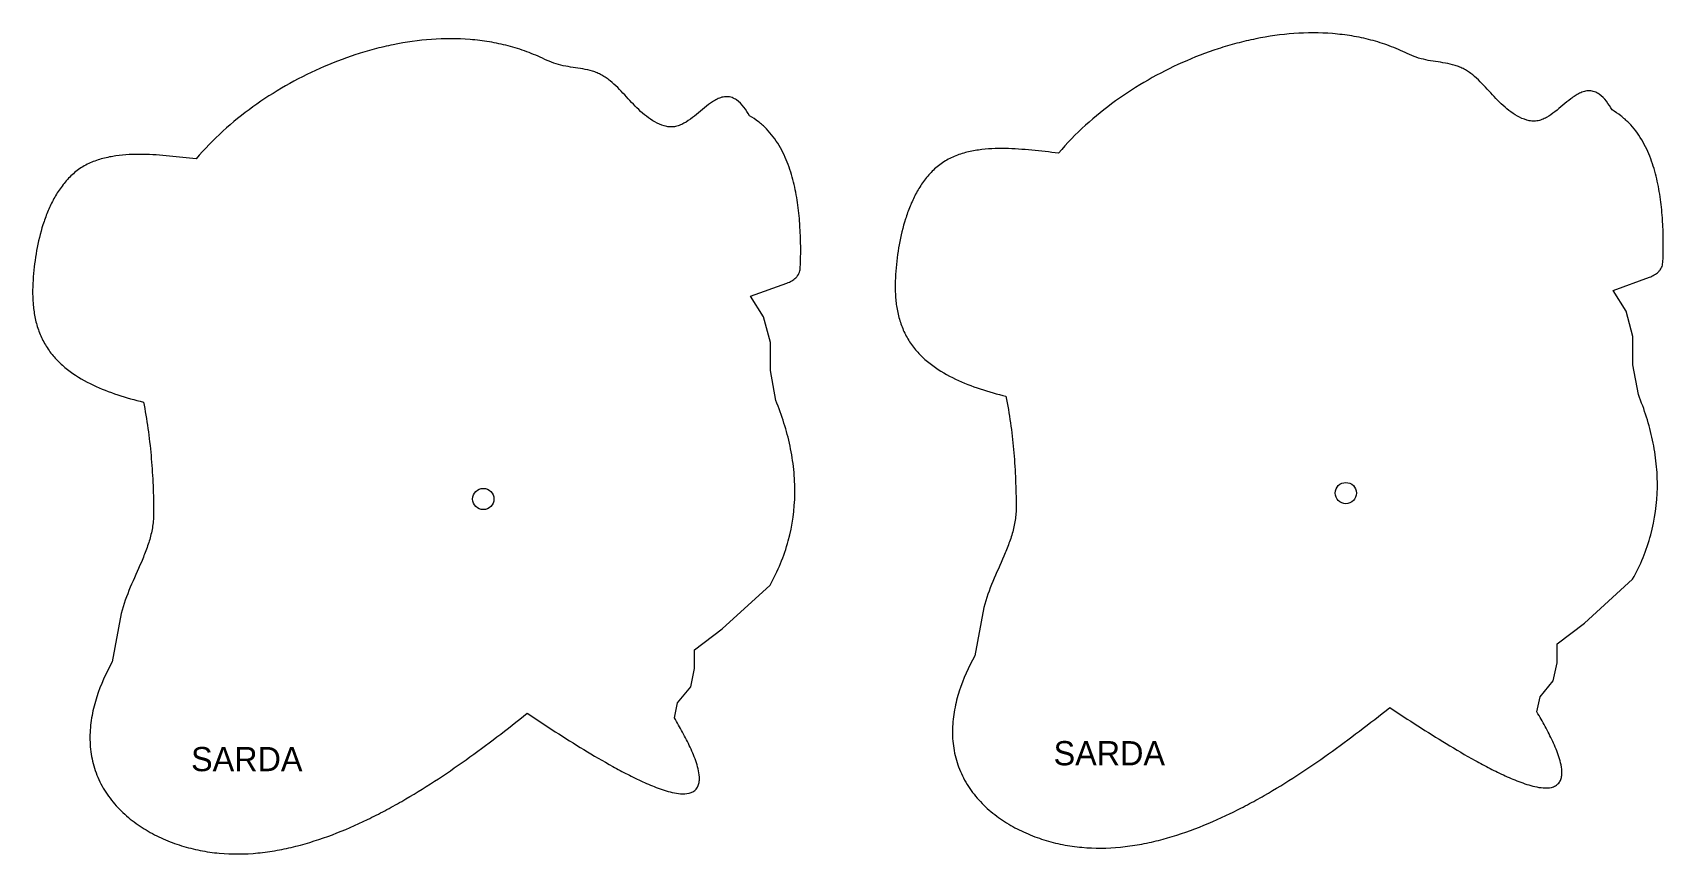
# Model space of a CAD drawing. Header units: inches. Extents: x -1.52 to 6.92, y 5.49 to 9.73.
import ezdxf

# ---------------------------------------------------------------- set-up
doc = ezdxf.new("R2010")
doc.units = ezdxf.units.IN
doc.header["$MEASUREMENT"] = 0

msp = doc.modelspace()

# ---------------------------------------------------------------- linework, layer by layer
at = {"color": 1, "linetype": 'Continuous', "lineweight": 5}
for p, q in [((2.1961, 8.3718), (2.3844, 8.4404)), ((6.6551, 8.4022), (6.8434, 8.4707)), ((2.2637, 8.2651), (2.1961, 8.3718)), ((6.7227, 8.2955), (6.6551, 8.4022)), ((2.2989, 8.1331), (2.2637, 8.2651)), ((6.7579, 8.1635), (6.7227, 8.2955)), ((2.2989, 7.9876), (2.2989, 8.1331)), ((6.7579, 8.018), (6.7579, 8.1635)), ((6.7861, 7.8637), (6.7579, 8.018)), ((2.3271, 7.8333), (2.2989, 7.9876)), ((2.0488, 6.6533), (2.2974, 6.8795)), ((6.5078, 6.6836), (6.7564, 6.9098)), ((3.4022, 6.764), (3.3551, 6.5135)), ((-1.0568, 6.7336), (-1.1039, 6.4831)), ((6.3658, 6.5754), (6.5078, 6.6836)), ((1.9068, 6.545), (2.0488, 6.6533)), ((1.9068, 6.4481), (1.9068, 6.545)), ((6.3658, 6.4785), (6.3658, 6.5754)), ((1.887, 6.354), (1.9068, 6.4481)), ((6.346, 6.3844), (6.3658, 6.4785)), ((1.8186, 6.2719), (1.887, 6.354)), ((6.2776, 6.3023), (6.346, 6.3844)), ((1.8023, 6.1939), (1.8186, 6.2719)), ((6.2613, 6.2243), (6.2776, 6.3023))]:
    msp.add_line(p, q, dxfattribs=at)
for centre in [(0.8146, 7.3244), (5.2736, 7.3548)]:
    msp.add_circle(centre, 0.055, dxfattribs=at)
for points, knots in [([(2.1907, 9.3044), (2.1821, 9.3199), (2.1727, 9.3349), (2.151, 9.3628), (2.1386, 9.376), (2.1166, 9.3911), (2.1087, 9.3953), (2.0962, 9.3997), (2.0919, 9.4008), (2.0832, 9.4024), (2.0787, 9.4029), (2.0654, 9.4032), (2.0565, 9.4021), (2.0392, 9.3976), (2.031, 9.3944), (2.015, 9.3866), (2.0073, 9.3821), (1.9924, 9.3725), (1.9852, 9.3674), (1.964, 9.3514), (1.9505, 9.34), (1.9234, 9.3173), (1.9099, 9.3059), (1.8819, 9.2843), (1.8674, 9.2741), (1.8443, 9.2614), (1.8363, 9.2576), (1.8197, 9.2514), (1.8112, 9.249), (1.7938, 9.2464), (1.7848, 9.2462), (1.7672, 9.2477), (1.7586, 9.2494), (1.733, 9.2566), (1.7169, 9.2639), (1.6863, 9.2811), (1.6716, 9.2911), (1.6301, 9.3233), (1.6053, 9.348), (1.5573, 9.399), (1.5341, 9.4254), (1.4969, 9.4623), (1.484, 9.4741), (1.4636, 9.4905), (1.4566, 9.4958), (1.4421, 9.5058), (1.4345, 9.5105), (1.4191, 9.519), (1.4113, 9.5228), (1.3954, 9.5294), (1.3873, 9.5323), (1.3628, 9.5397), (1.3461, 9.5433), (1.2956, 9.5523), (1.2613, 9.556), (1.2113, 9.5666), (1.195, 9.571), (1.1632, 9.5824), (1.1478, 9.5892), (1.117, 9.6031), (1.1017, 9.6103), (1.0706, 9.6236), (1.055, 9.6298), (1.0078, 9.6472), (0.976, 9.6572), (0.9115, 9.674), (0.8789, 9.6809), (0.813, 9.6918), (0.7797, 9.6958), (0.6791, 9.7038), (0.6125, 9.7035), (0.4801, 9.694), (0.4143, 9.6848), (0.316, 9.6648), (0.2833, 9.6571), (0.2186, 9.64), (0.1867, 9.6306), (0.0919, 9.5997), (0.0301, 9.5759), (-0.0909, 9.522), (-0.15, 9.4921), (-0.2656, 9.4259), (-0.3223, 9.3895), (-0.4305, 9.3116), (-0.4822, 9.2699), (-0.5806, 9.1806), (-0.6271, 9.1329), (-0.6704, 9.0814)], [0, 0, 0, 0, 0.015625, 0.015625, 0.03125, 0.03125, 0.039062, 0.039062, 0.042969, 0.042969, 0.046875, 0.046875, 0.054687, 0.054687, 0.0625, 0.0625, 0.070312, 0.070312, 0.078125, 0.078125, 0.09375, 0.09375, 0.109375, 0.109375, 0.125, 0.125, 0.132812, 0.132812, 0.140625, 0.140625, 0.148437, 0.148437, 0.15625, 0.15625, 0.171875, 0.171875, 0.1875, 0.1875, 0.21875, 0.21875, 0.25, 0.25, 0.265625, 0.265625, 0.273437, 0.273437, 0.28125, 0.28125, 0.289062, 0.289062, 0.296875, 0.296875, 0.3125, 0.3125, 0.34375, 0.34375, 0.359375, 0.359375, 0.375, 0.375, 0.390625, 0.390625, 0.40625, 0.40625, 0.4375, 0.4375, 0.46875, 0.46875, 0.5, 0.5, 0.5625, 0.5625, 0.625, 0.625, 0.65625, 0.65625, 0.6875, 0.6875, 0.75, 0.75, 0.8125, 0.8125, 0.875, 0.875, 0.9375, 0.9375, 1, 1, 1, 1]), ([(6.6497, 9.3348), (6.6411, 9.3503), (6.6317, 9.3653), (6.61, 9.3932), (6.5976, 9.4064), (6.5756, 9.4214), (6.5677, 9.4256), (6.5552, 9.43), (6.5509, 9.4312), (6.5422, 9.4328), (6.5377, 9.4333), (6.5244, 9.4336), (6.5155, 9.4324), (6.4982, 9.4279), (6.49, 9.4247), (6.474, 9.417), (6.4663, 9.4125), (6.4514, 9.4029), (6.4442, 9.3977), (6.423, 9.3817), (6.4095, 9.3704), (6.3824, 9.3476), (6.3689, 9.3362), (6.3409, 9.3146), (6.3264, 9.3044), (6.3033, 9.2917), (6.2953, 9.2879), (6.2787, 9.2817), (6.2702, 9.2794), (6.2528, 9.2767), (6.2438, 9.2765), (6.2262, 9.2781), (6.2176, 9.2798), (6.192, 9.287), (6.1759, 9.2943), (6.1453, 9.3115), (6.1306, 9.3215), (6.0891, 9.3537), (6.0643, 9.3784), (6.0163, 9.4294), (5.9931, 9.4557), (5.9559, 9.4926), (5.943, 9.5045), (5.9226, 9.5209), (5.9156, 9.5262), (5.9011, 9.5361), (5.8935, 9.5408), (5.8781, 9.5494), (5.8703, 9.5532), (5.8544, 9.5598), (5.8463, 9.5626), (5.8218, 9.5701), (5.8051, 9.5737), (5.7546, 9.5826), (5.7203, 9.5864), (5.6703, 9.5969), (5.654, 9.6014), (5.6222, 9.6128), (5.6068, 9.6195), (5.576, 9.6335), (5.5607, 9.6406), (5.5297, 9.6539), (5.514, 9.6602), (5.4668, 9.6776), (5.435, 9.6875), (5.3705, 9.7044), (5.3379, 9.7113), (5.2721, 9.7222), (5.2387, 9.7262), (5.1381, 9.7341), (5.0715, 9.7339), (4.9391, 9.7244), (4.8733, 9.7151), (4.775, 9.6952), (4.7423, 9.6875), (4.6776, 9.6704), (4.6457, 9.6609), (4.5509, 9.6301), (4.4891, 9.6062), (4.3681, 9.5524), (4.309, 9.5224), (4.1934, 9.4563), (4.1367, 9.4199), (4.0285, 9.342), (3.9768, 9.3003), (3.8785, 9.2109), (3.8319, 9.1632), (3.7886, 9.1118)], [0, 0, 0, 0, 0.015625, 0.015625, 0.03125, 0.03125, 0.039062, 0.039062, 0.042969, 0.042969, 0.046875, 0.046875, 0.054687, 0.054687, 0.0625, 0.0625, 0.070312, 0.070312, 0.078125, 0.078125, 0.09375, 0.09375, 0.109375, 0.109375, 0.125, 0.125, 0.132812, 0.132812, 0.140625, 0.140625, 0.148437, 0.148437, 0.15625, 0.15625, 0.171875, 0.171875, 0.1875, 0.1875, 0.21875, 0.21875, 0.25, 0.25, 0.265625, 0.265625, 0.273437, 0.273437, 0.28125, 0.28125, 0.289062, 0.289062, 0.296875, 0.296875, 0.3125, 0.3125, 0.34375, 0.34375, 0.359375, 0.359375, 0.375, 0.375, 0.390625, 0.390625, 0.40625, 0.40625, 0.4375, 0.4375, 0.46875, 0.46875, 0.5, 0.5, 0.5625, 0.5625, 0.625, 0.625, 0.65625, 0.65625, 0.6875, 0.6875, 0.75, 0.75, 0.8125, 0.8125, 0.875, 0.875, 0.9375, 0.9375, 1, 1, 1, 1]), ([(2.4534, 8.516), (2.4563, 8.5887), (2.4563, 8.6613), (2.4495, 8.7699), (2.4461, 8.8061), (2.4364, 8.8782), (2.4301, 8.9138), (2.4136, 8.9839), (2.4036, 9.0183), (2.3846, 9.0689), (2.3776, 9.0856), (2.3621, 9.1185), (2.3535, 9.1348), (2.3253, 9.182), (2.3035, 9.2112), (2.265, 9.2504), (2.2511, 9.2628), (2.2221, 9.2852), (2.2068, 9.2953), (2.1907, 9.3044)], [0, 0, 0, 0, 0.25, 0.25, 0.375, 0.375, 0.5, 0.5, 0.625, 0.625, 0.6875, 0.6875, 0.75, 0.75, 0.875, 0.875, 0.9375, 0.9375, 1, 1, 1, 1]), ([(6.9124, 8.5464), (6.9153, 8.6191), (6.9153, 8.6916), (6.9085, 8.8002), (6.9051, 8.8364), (6.8954, 8.9085), (6.8891, 8.9441), (6.8726, 9.0142), (6.8626, 9.0487), (6.8436, 9.0993), (6.8366, 9.116), (6.8211, 9.1489), (6.8125, 9.1652), (6.7843, 9.2124), (6.7625, 9.2415), (6.724, 9.2808), (6.7101, 9.2931), (6.6811, 9.3155), (6.6658, 9.3257), (6.6497, 9.3348)], [0, 0, 0, 0, 0.25, 0.25, 0.375, 0.375, 0.5, 0.5, 0.625, 0.625, 0.6875, 0.6875, 0.75, 0.75, 0.875, 0.875, 0.9375, 0.9375, 1, 1, 1, 1]), ([(-0.6704, 9.0814), (-0.6934, 9.0838), (-0.7163, 9.0865), (-0.7622, 9.0916), (-0.7851, 9.0941), (-0.854, 9.1007), (-0.8999, 9.104), (-0.9692, 9.105), (-0.9924, 9.1048), (-1.0385, 9.1024), (-1.0615, 9.1004), (-1.1071, 9.0941), (-1.1298, 9.0897), (-1.1747, 9.0778), (-1.1965, 9.0704), (-1.228, 9.0564), (-1.2382, 9.0512), (-1.2583, 9.0397), (-1.2682, 9.0334), (-1.2964, 9.0132), (-1.3137, 8.998), (-1.3376, 8.973), (-1.3452, 8.9644), (-1.3598, 8.9464), (-1.3668, 8.9371), (-1.3867, 8.9087), (-1.3985, 8.889), (-1.4199, 8.8485), (-1.4296, 8.8276), (-1.447, 8.785), (-1.4548, 8.7631), (-1.4756, 8.6973), (-1.4862, 8.6528), (-1.5026, 8.563), (-1.5084, 8.5177), (-1.5137, 8.449), (-1.5148, 8.4259), (-1.5153, 8.3799), (-1.5146, 8.3569), (-1.511, 8.3112), (-1.508, 8.2884), (-1.5013, 8.2545), (-1.4987, 8.2432), (-1.4927, 8.2209), (-1.4893, 8.2099), (-1.478, 8.1775), (-1.4689, 8.1565), (-1.447, 8.1161), (-1.4343, 8.0965), (-1.4062, 8.0602), (-1.3909, 8.0432), (-1.3577, 8.0115), (-1.3398, 7.9966), (-1.2842, 7.9558), (-1.2445, 7.9332), (-1.1618, 7.8939), (-1.1187, 7.8773), (-1.0315, 7.8485), (-0.9872, 7.8363), (-0.9424, 7.8256)], [0, 0, 0, 0, 0.03125, 0.03125, 0.0625, 0.0625, 0.125, 0.125, 0.15625, 0.15625, 0.1875, 0.1875, 0.21875, 0.21875, 0.25, 0.25, 0.265625, 0.265625, 0.28125, 0.28125, 0.3125, 0.3125, 0.328125, 0.328125, 0.34375, 0.34375, 0.375, 0.375, 0.40625, 0.40625, 0.4375, 0.4375, 0.5, 0.5, 0.5625, 0.5625, 0.59375, 0.59375, 0.625, 0.625, 0.65625, 0.65625, 0.671875, 0.671875, 0.6875, 0.6875, 0.71875, 0.71875, 0.75, 0.75, 0.78125, 0.78125, 0.8125, 0.8125, 0.875, 0.875, 0.9375, 0.9375, 1, 1, 1, 1]), ([(3.7886, 9.1118), (3.7656, 9.1142), (3.7427, 9.1168), (3.6969, 9.122), (3.6739, 9.1245), (3.605, 9.1311), (3.5591, 9.1343), (3.4898, 9.1354), (3.4666, 9.1351), (3.4205, 9.1328), (3.3975, 9.1308), (3.3519, 9.1244), (3.3292, 9.1201), (3.2843, 9.1082), (3.2625, 9.1008), (3.231, 9.0867), (3.2208, 9.0815), (3.2007, 9.0701), (3.1908, 9.0638), (3.1626, 9.0435), (3.1453, 9.0283), (3.1214, 9.0034), (3.1138, 8.9947), (3.0992, 8.9768), (3.0922, 8.9674), (3.0723, 8.939), (3.0605, 8.9194), (3.0391, 8.8788), (3.0294, 8.858), (3.012, 8.8153), (3.0042, 8.7935), (2.9834, 8.7277), (2.9728, 8.6832), (2.9564, 8.5934), (2.9506, 8.548), (2.9453, 8.4794), (2.9442, 8.4563), (2.9437, 8.4102), (2.9444, 8.3873), (2.948, 8.3416), (2.951, 8.3188), (2.9577, 8.2848), (2.9603, 8.2735), (2.9663, 8.2513), (2.9697, 8.2403), (2.981, 8.2079), (2.9901, 8.1869), (3.012, 8.1464), (3.0247, 8.1268), (3.0528, 8.0905), (3.0681, 8.0736), (3.1013, 8.0419), (3.1192, 8.027), (3.1748, 7.9862), (3.2145, 7.9636), (3.2972, 7.9243), (3.3403, 7.9076), (3.4275, 7.8789), (3.4718, 7.8666), (3.5166, 7.8559)], [0, 0, 0, 0, 0.03125, 0.03125, 0.0625, 0.0625, 0.125, 0.125, 0.15625, 0.15625, 0.1875, 0.1875, 0.21875, 0.21875, 0.25, 0.25, 0.265625, 0.265625, 0.28125, 0.28125, 0.3125, 0.3125, 0.328125, 0.328125, 0.34375, 0.34375, 0.375, 0.375, 0.40625, 0.40625, 0.4375, 0.4375, 0.5, 0.5, 0.5625, 0.5625, 0.59375, 0.59375, 0.625, 0.625, 0.65625, 0.65625, 0.671875, 0.671875, 0.6875, 0.6875, 0.71875, 0.71875, 0.75, 0.75, 0.78125, 0.78125, 0.8125, 0.8125, 0.875, 0.875, 0.9375, 0.9375, 1, 1, 1, 1]), ([(2.3844, 8.4404), (2.393, 8.4435), (2.4012, 8.4472), (2.4167, 8.4561), (2.4241, 8.4614), (2.4339, 8.4709), (2.4369, 8.4744), (2.4422, 8.4817), (2.4446, 8.4857), (2.4504, 8.498), (2.4526, 8.5069), (2.4534, 8.516)], [0, 0, 0, 0, 0.25, 0.25, 0.5, 0.5, 0.625, 0.625, 0.75, 0.75, 1, 1, 1, 1]), ([(6.8434, 8.4707), (6.852, 8.4739), (6.8602, 8.4775), (6.8757, 8.4864), (6.8831, 8.4917), (6.8929, 8.5013), (6.8959, 8.5047), (6.9012, 8.5121), (6.9036, 8.516), (6.9094, 8.5284), (6.9116, 8.5373), (6.9124, 8.5464)], [0, 0, 0, 0, 0.25, 0.25, 0.5, 0.5, 0.625, 0.625, 0.75, 0.75, 1, 1, 1, 1]), ([(3.5166, 7.8559), (3.5348, 7.7646), (3.5475, 7.6726), (3.5601, 7.5338), (3.5632, 7.4873), (3.5675, 7.3945), (3.5686, 7.3482), (3.5691, 7.2903), (3.5692, 7.2787), (3.5686, 7.2555), (3.5678, 7.244), (3.5639, 7.2094), (3.5595, 7.1864), (3.5506, 7.152), (3.5473, 7.1405), (3.5401, 7.1178), (3.5363, 7.1066), (3.5241, 7.0731), (3.5152, 7.0511), (3.4873, 6.9855), (3.4671, 6.9424), (3.4304, 6.8548), (3.4136, 6.8104), (3.4022, 6.764)], [0, 0, 0, 0, 0.25, 0.25, 0.375, 0.375, 0.5, 0.5, 0.53125, 0.53125, 0.5625, 0.5625, 0.625, 0.625, 0.65625, 0.65625, 0.6875, 0.6875, 0.75, 0.75, 0.875, 0.875, 1, 1, 1, 1]), ([(6.7564, 6.9098), (6.7765, 6.9463), (6.7944, 6.9835), (6.8258, 7.0599), (6.8392, 7.0991), (6.8719, 7.2195), (6.8831, 7.3007), (6.8846, 7.4036), (6.8842, 7.4243), (6.8823, 7.4657), (6.8808, 7.4864), (6.8744, 7.548), (6.8678, 7.5886), (6.8422, 7.7087), (6.8173, 7.787), (6.7861, 7.8637)], [0, 0, 0, 0, 0.125, 0.125, 0.25, 0.25, 0.5, 0.5, 0.5625, 0.5625, 0.625, 0.625, 0.75, 0.75, 1, 1, 1, 1]), ([(-0.9424, 7.8256), (-0.9242, 7.7343), (-0.9115, 7.6423), (-0.8989, 7.5034), (-0.8958, 7.457), (-0.8915, 7.3642), (-0.8904, 7.3178), (-0.8899, 7.2599), (-0.8898, 7.2483), (-0.8904, 7.2252), (-0.8912, 7.2136), (-0.8951, 7.179), (-0.8995, 7.1561), (-0.9084, 7.1217), (-0.9117, 7.1102), (-0.9189, 7.0875), (-0.9227, 7.0762), (-0.9349, 7.0427), (-0.9438, 7.0207), (-0.9717, 6.9551), (-0.9919, 6.912), (-1.0287, 6.8244), (-1.0454, 6.78), (-1.0568, 6.7336)], [0, 0, 0, 0, 0.25, 0.25, 0.375, 0.375, 0.5, 0.5, 0.53125, 0.53125, 0.5625, 0.5625, 0.625, 0.625, 0.65625, 0.65625, 0.6875, 0.6875, 0.75, 0.75, 0.875, 0.875, 1, 1, 1, 1]), ([(2.2974, 6.8795), (2.3175, 6.9159), (2.3354, 6.9532), (2.3668, 7.0296), (2.3802, 7.0688), (2.4129, 7.1891), (2.4241, 7.2704), (2.4255, 7.3733), (2.4252, 7.3939), (2.4233, 7.4353), (2.4218, 7.4561), (2.4154, 7.5177), (2.4088, 7.5582), (2.3832, 7.6784), (2.3583, 7.7566), (2.3271, 7.8333)], [0, 0, 0, 0, 0.125, 0.125, 0.25, 0.25, 0.5, 0.5, 0.5625, 0.5625, 0.625, 0.625, 0.75, 0.75, 1, 1, 1, 1]), ([(3.3551, 6.5135), (3.3229, 6.4549), (3.2957, 6.3947), (3.2653, 6.3007), (3.257, 6.2687), (3.2479, 6.2195), (3.2454, 6.2029), (3.2418, 6.1696), (3.2406, 6.1529), (3.2393, 6.103), (3.2413, 6.0698), (3.2491, 6.0201), (3.2526, 6.0035), (3.261, 5.9712), (3.266, 5.9554), (3.2833, 5.9087), (3.2979, 5.8788), (3.3333, 5.8214), (3.3535, 5.7949), (3.3869, 5.7577), (3.3987, 5.7458), (3.4231, 5.7229), (3.4358, 5.7118), (3.4749, 5.6804), (3.5023, 5.6616), (3.5592, 5.6276), (3.5887, 5.6123), (3.6346, 5.592), (3.6502, 5.5856), (3.6815, 5.5739), (3.6972, 5.5685), (3.7448, 5.5535), (3.777, 5.5453), (3.826, 5.5356), (3.8425, 5.5328), (3.8756, 5.5281), (3.8923, 5.5262), (3.9755, 5.5187), (4.0418, 5.5195), (4.1411, 5.5291), (4.1743, 5.5337), (4.2401, 5.5454), (4.2725, 5.5525), (4.3689, 5.5767), (4.4317, 5.597), (4.5552, 5.6437), (4.6159, 5.6703), (4.7057, 5.7138), (4.7353, 5.7289), (4.794, 5.76), (4.823, 5.7761), (4.9665, 5.8585), (5.0769, 5.931), (5.2923, 6.0842), (5.3972, 6.1649), (5.5008, 6.2476)], [0, 0, 0, 0, 0.0625, 0.0625, 0.09375, 0.09375, 0.109375, 0.109375, 0.125, 0.125, 0.15625, 0.15625, 0.171875, 0.171875, 0.1875, 0.1875, 0.21875, 0.21875, 0.25, 0.25, 0.265625, 0.265625, 0.28125, 0.28125, 0.3125, 0.3125, 0.34375, 0.34375, 0.359375, 0.359375, 0.375, 0.375, 0.40625, 0.40625, 0.421875, 0.421875, 0.4375, 0.4375, 0.5, 0.5, 0.53125, 0.53125, 0.5625, 0.5625, 0.625, 0.625, 0.6875, 0.6875, 0.71875, 0.71875, 0.75, 0.75, 0.875, 0.875, 1, 1, 1, 1]), ([(-1.1039, 6.4831), (-1.1361, 6.4246), (-1.1633, 6.3644), (-1.1937, 6.2703), (-1.202, 6.2383), (-1.2111, 6.1892), (-1.2136, 6.1725), (-1.2172, 6.1392), (-1.2184, 6.1225), (-1.2197, 6.0726), (-1.2177, 6.0394), (-1.2099, 5.9897), (-1.2064, 5.9732), (-1.198, 5.9409), (-1.193, 5.925), (-1.1757, 5.8784), (-1.1611, 5.8484), (-1.1257, 5.7911), (-1.1055, 5.7645), (-1.0721, 5.7274), (-1.0603, 5.7155), (-1.0359, 5.6925), (-1.0232, 5.6815), (-0.9841, 5.6501), (-0.9567, 5.6313), (-0.8998, 5.5972), (-0.8703, 5.582), (-0.8244, 5.5616), (-0.8088, 5.5553), (-0.7775, 5.5435), (-0.7618, 5.5381), (-0.7142, 5.5232), (-0.682, 5.515), (-0.633, 5.5053), (-0.6165, 5.5025), (-0.5834, 5.4977), (-0.5667, 5.4958), (-0.4835, 5.4883), (-0.4172, 5.4891), (-0.3179, 5.4988), (-0.2847, 5.5034), (-0.2189, 5.5151), (-0.1865, 5.5221), (-0.0901, 5.5464), (-0.0273, 5.5666), (0.0962, 5.6134), (0.1569, 5.6399), (0.2467, 5.6834), (0.2763, 5.6985), (0.335, 5.7297), (0.364, 5.7457), (0.5075, 5.8281), (0.6179, 5.9007), (0.8333, 6.0538), (0.9382, 6.1345), (1.0418, 6.2173)], [0, 0, 0, 0, 0.0625, 0.0625, 0.09375, 0.09375, 0.109375, 0.109375, 0.125, 0.125, 0.15625, 0.15625, 0.171875, 0.171875, 0.1875, 0.1875, 0.21875, 0.21875, 0.25, 0.25, 0.265625, 0.265625, 0.28125, 0.28125, 0.3125, 0.3125, 0.34375, 0.34375, 0.359375, 0.359375, 0.375, 0.375, 0.40625, 0.40625, 0.421875, 0.421875, 0.4375, 0.4375, 0.5, 0.5, 0.53125, 0.53125, 0.5625, 0.5625, 0.625, 0.625, 0.6875, 0.6875, 0.71875, 0.71875, 0.75, 0.75, 0.875, 0.875, 1, 1, 1, 1]), ([(5.5008, 6.2476), (5.597, 6.1832), (5.6941, 6.1203), (5.8424, 6.0303), (5.8922, 6.0011), (5.9682, 5.9591), (5.9937, 5.9454), (6.0453, 5.919), (6.0714, 5.9062), (6.1241, 5.8821), (6.1508, 5.8708), (6.1916, 5.8558), (6.2053, 5.8511), (6.2332, 5.8428), (6.2472, 5.8392), (6.2758, 5.8336), (6.2901, 5.8317), (6.319, 5.8312), (6.3339, 5.8326), (6.3544, 5.8404), (6.3607, 5.8439), (6.372, 5.8532), (6.3767, 5.8588), (6.384, 5.8715), (6.3865, 5.8784), (6.3898, 5.8926), (6.3906, 5.8999), (6.3911, 5.9216), (6.3893, 5.9362), (6.3836, 5.9645), (6.3797, 5.9784), (6.3664, 6.0193), (6.3553, 6.0459), (6.331, 6.0982), (6.3179, 6.1239), (6.2904, 6.1745), (6.276, 6.1995), (6.2613, 6.2243)], [0, 0, 0, 0, 0.25, 0.25, 0.375, 0.375, 0.4375, 0.4375, 0.5, 0.5, 0.5625, 0.5625, 0.59375, 0.59375, 0.625, 0.625, 0.65625, 0.65625, 0.6875, 0.6875, 0.703125, 0.703125, 0.71875, 0.71875, 0.734375, 0.734375, 0.75, 0.75, 0.78125, 0.78125, 0.8125, 0.8125, 0.875, 0.875, 0.9375, 0.9375, 1, 1, 1, 1]), ([(1.0418, 6.2173), (1.138, 6.1529), (1.2351, 6.0899), (1.3834, 5.9999), (1.4332, 5.9707), (1.5092, 5.9287), (1.5347, 5.9151), (1.5863, 5.8886), (1.6124, 5.8758), (1.6651, 5.8518), (1.6917, 5.8405), (1.7326, 5.8254), (1.7463, 5.8208), (1.7742, 5.8125), (1.7882, 5.8088), (1.8168, 5.8032), (1.8311, 5.8013), (1.86, 5.8008), (1.8749, 5.8022), (1.8953, 5.8101), (1.9017, 5.8136), (1.913, 5.8229), (1.9177, 5.8285), (1.925, 5.8411), (1.9275, 5.848), (1.9308, 5.8622), (1.9316, 5.8695), (1.9321, 5.8913), (1.9303, 5.9058), (1.9246, 5.9342), (1.9207, 5.948), (1.9074, 5.9889), (1.8963, 6.0155), (1.872, 6.0679), (1.8589, 6.0935), (1.8314, 6.1442), (1.817, 6.1692), (1.8023, 6.1939)], [0, 0, 0, 0, 0.25, 0.25, 0.375, 0.375, 0.4375, 0.4375, 0.5, 0.5, 0.5625, 0.5625, 0.59375, 0.59375, 0.625, 0.625, 0.65625, 0.65625, 0.6875, 0.6875, 0.703125, 0.703125, 0.71875, 0.71875, 0.734375, 0.734375, 0.75, 0.75, 0.78125, 0.78125, 0.8125, 0.8125, 0.875, 0.875, 0.9375, 0.9375, 1, 1, 1, 1])]:
    msp.add_open_spline(points, degree=3, knots=knots, dxfattribs=at)

# ---------------------------------------------------------------- texts
at = {"color": 2, "lineweight": 5, "char_height": 0.125, "width": 0.800199, "attachment_point": 1}
for insert in [(3.7629, 6.0735), (-0.6961, 6.0431)]:
    msp.add_mtext('{SARDA}', dxfattribs=dict(at, insert=insert))

doc.saveas('drawing.dxf')
